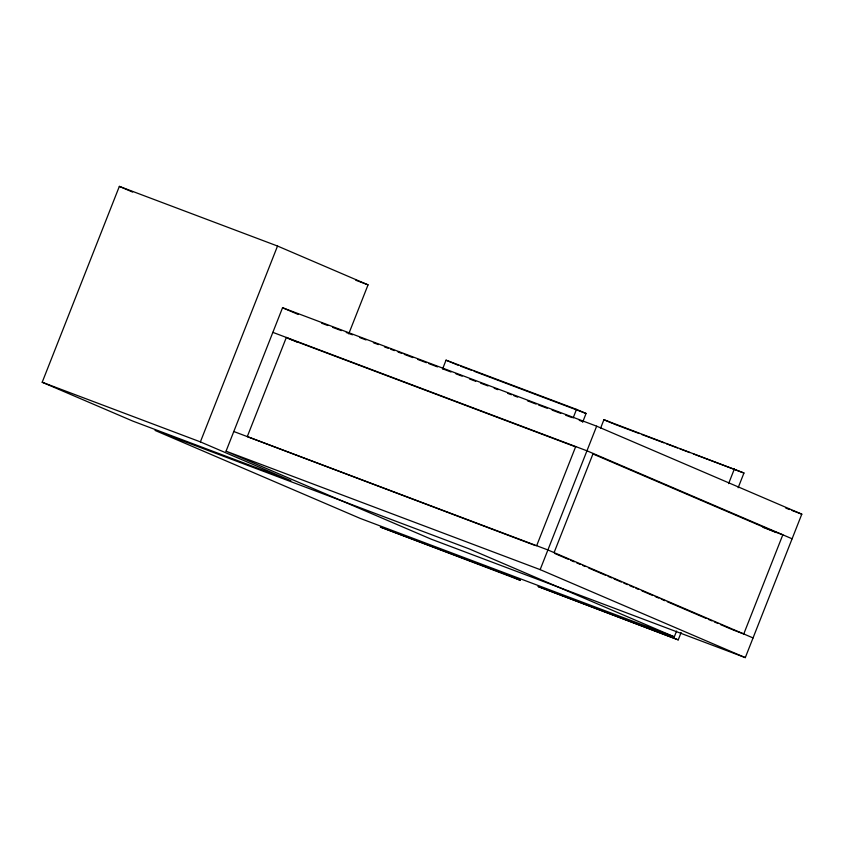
<?xml version="1.0" encoding="UTF-8"?>
<svg xmlns="http://www.w3.org/2000/svg" width="844" height="844" viewBox="0 0 844 844"><rect width="100%" height="100%" fill="white"/><g stroke="black" fill="none" stroke-linecap="round" stroke-linejoin="round"><path stroke-width="1.27" d="M42.2 382.248L200.387 441.887L290.895 480.711L132.708 421.061L42.2 382.248L119.352 186.387L277.528 246.037L368.047 284.85L348.751 333.823M200.387 441.887L277.528 246.037M226.044 451.192L282.55 307.743L596.655 426.178L801.8 514.165L745.294 657.613L431.2 539.168L226.044 451.192L540.149 569.626L745.294 657.613M442.657 368.765L446.043 360.177L576.515 409.382L586.074 413.476L582.687 422.063M573.129 417.97L576.515 409.382M536.657 545.709L575.714 446.56M540.149 569.626L596.655 426.178M600.538 428.298L603.924 419.711L743.954 473.009L738.152 487.737M554.086 552.598L593.142 453.45M728.594 483.633L734.396 468.905M674.303 636.84L469.158 548.864L155.053 430.429L360.209 518.406L674.303 636.84L676.582 631.059M678.228 639.868L538.198 586.569L678.228 639.868L681.129 632.504M355.778 280.229L368.047 284.85M458.06 365.209L446.043 360.177M460.529 366.138L471.606 370.316M474.064 371.244L586.074 413.476M613.482 423.815L639.33 433.563M641.788 434.491L663.954 442.847M666.412 443.775L677.489 447.942M679.947 448.871L689.801 452.584M693.494 453.977L743.954 473.009M321.638 323.199L327.799 325.52M332.726 327.388L341.356 330.637M346.283 332.494L352.444 334.815M359.839 337.611L366.011 339.932M373.407 342.717L378.334 344.584M384.495 346.905L388.198 348.298M390.656 349.226L394.359 350.619M398.051 352.011L401.755 353.414M404.213 354.343L412.843 357.592M417.78 359.449L426.399 362.709M428.868 363.637L437.498 366.887M442.425 368.744L451.055 372.004M455.982 373.86L462.153 376.181M469.549 378.977L475.71 381.298M480.637 383.155L488.032 385.94M494.194 388.272L497.897 389.664M507.75 393.378L511.453 394.77M513.922 395.709L517.615 397.102M527.479 400.816L536.109 404.076M538.567 405.004L547.197 408.253M552.124 410.11L560.754 413.37M565.68 415.227L571.852 417.548M579.248 420.333L582.94 421.736M785.817 508.13L789.499 509.523M791.967 510.451L801.8 514.165M272.855 332.367L586.949 450.801L792.105 538.788M288.848 338.718L575.745 446.898M762.987 527.321L782.821 534.801L743.764 633.949L732.529 629.719M233.799 431.516L547.893 549.95L753.048 637.937M535.455 545.583L247.281 436.601L286.338 337.452L292.53 340.1M119.352 186.387L132.624 192.084M603.924 419.711L612.29 423.298M282.55 307.743L298.248 314.474M592.773 453.882L776.216 532.553M293.733 340.617L297.352 342.168M554.919 553.548L568.212 559.245M570.628 560.279L574.258 561.84M576.674 562.874L580.292 564.425M582.708 565.459L585.124 566.503M588.753 568.054L605.665 575.313M608.081 576.346L611.71 577.897M614.126 578.931L621.374 582.043M623.79 583.077L627.419 584.639M629.835 585.673L633.454 587.224M635.87 588.257L638.286 589.302M641.915 590.853L652.781 595.516M655.208 596.55L658.826 598.111M661.242 599.145L664.872 600.696M667.287 601.73L705.943 618.314M708.359 619.348L711.988 620.91M714.404 621.944L718.033 623.494M720.449 624.528L731.315 629.191M510.789 576.23L380.317 527.036L520.347 580.334L510.789 576.23"/></g></svg>
